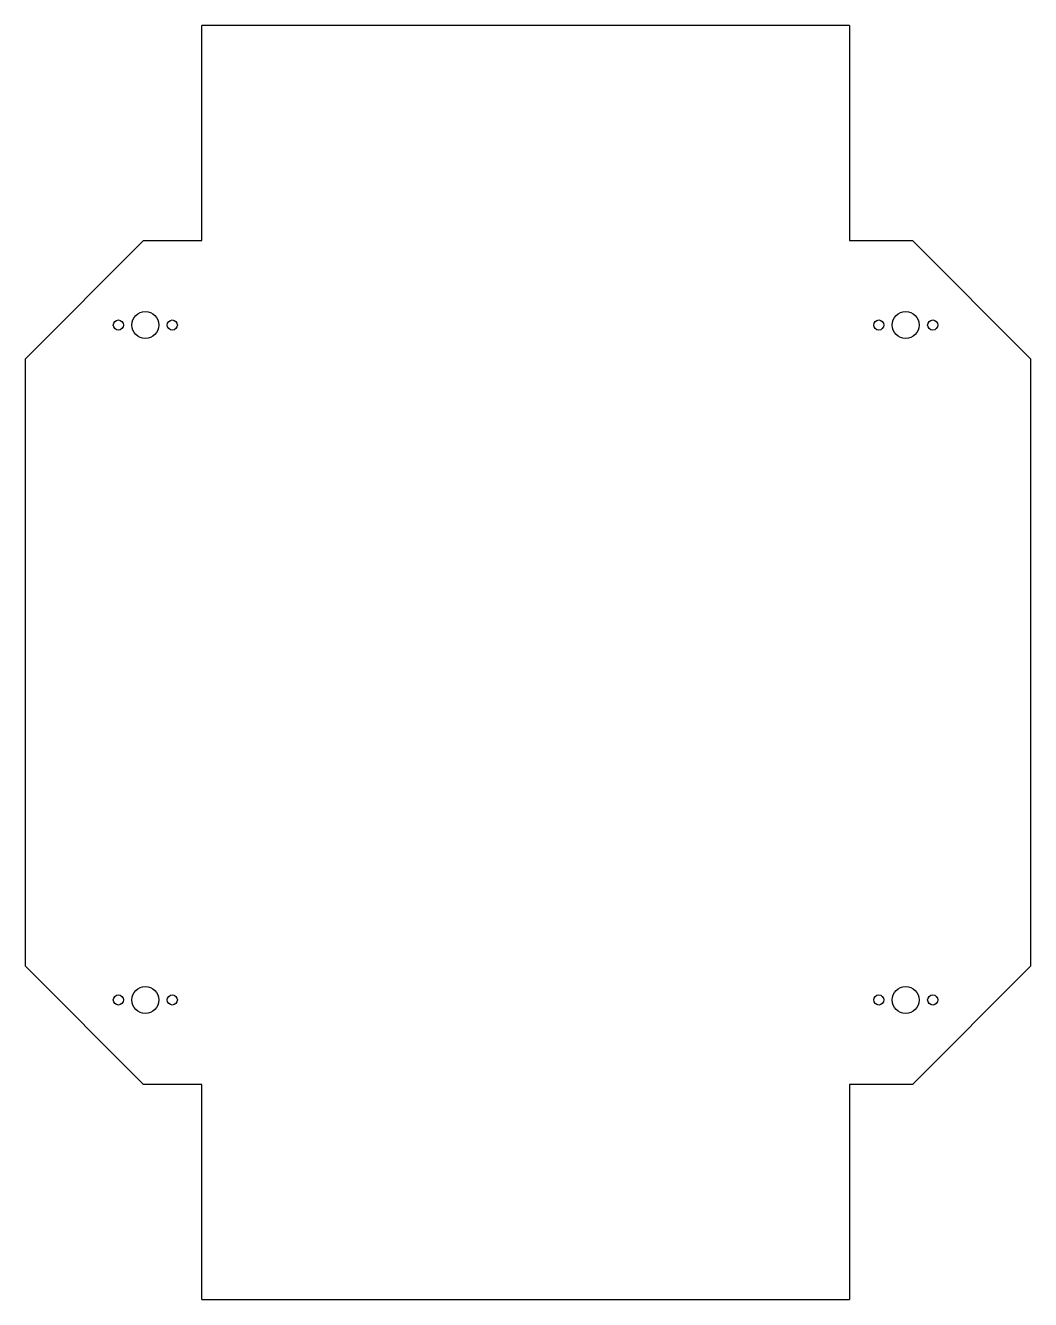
# Model space of a CAD drawing. Header units: millimetres. Extents: x -148 to 150, y -189 to 189.
import ezdxf

# ---------------------------------------------------------------- set-up
doc = ezdxf.new("R2010")
doc.units = ezdxf.units.MM

msp = doc.modelspace()

# ---------------------------------------------------------------- linework, layer by layer
at = {"color": 7, "linetype": 'Continuous', "lineweight": 25}
for p, q in [((-96, 125), (-96, 188.75)), ((96, 188.75), (-96, 188.75)), ((96, 188.75), (96, 125)), ((-148.24, 90), (-113.24, 125)), ((-113.24, 125), (-96, 125)), ((96, 125), (114.71, 125)), ((114.71, 125), (149.71, 90)), ((-148.24, -90), (-148.24, 90)), ((149.71, 90), (149.71, -90)), ((-113.24, -125), (-148.24, -90)), ((149.71, -90), (114.71, -125)), ((-96, -125), (-113.24, -125)), ((-96, -188.75), (-96, -125)), ((114.71, -125), (96, -125)), ((96, -125), (96, -188.75)), ((-96, -188.75), (96, -188.75))]:
    msp.add_line(p, q, dxfattribs=at)
for centre, radius in [((-112.71, 100), 4), ((112.71, 100), 4), ((-120.71, 100), 1.5), ((-104.71, 100), 1.5), ((104.71, 100), 1.5), ((120.71, 100), 1.5), ((-112.71, -100), 4), ((112.71, -100), 4), ((-120.71, -100), 1.5), ((-104.71, -100), 1.5), ((104.71, -100), 1.5), ((120.71, -100), 1.5)]:
    msp.add_circle(centre, radius, dxfattribs=at)

doc.saveas('drawing.dxf')
